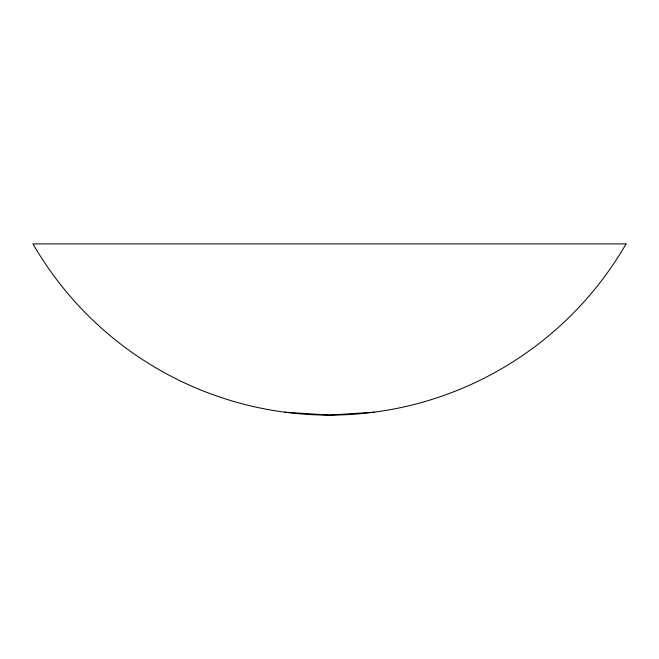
<?xml version="1.0" encoding="UTF-8"?>
<svg xmlns="http://www.w3.org/2000/svg" width="659" height="659" viewBox="0 0 659 659"><rect width="100%" height="100%" fill="white"/><g stroke="black" fill="none" stroke-linecap="round" stroke-linejoin="round"><path stroke-width="0.99" d="M374.197 412.18L329.5 415.104L284.803 412.18M626.05 243.896L32.95 243.896A342.425 342.425 0 0 0 626.05 243.896"/></g></svg>
